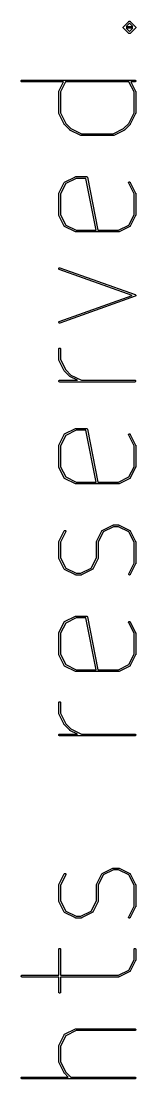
# Model space of a CAD drawing. Extents: x -0.1 to 56.4, y -14.9 to 17.1.
# Drawn here: x 15.43 to 15.559, y 3.632 to 4.825 of the extents above; entities that cross this region are included whole.
import ezdxf

# ---------------------------------------------------------------- set-up
doc = ezdxf.new("R2010")
doc.units = 0
doc.header["$MEASUREMENT"] = 0
doc.layers.add('BLACK', color=7, linetype='CONTINUOUS')

msp = doc.modelspace()

# ---------------------------------------------------------------- linework, layer by layer
at = {"layer": 'Black'}
for p, q in [((15.5446, 4.81911), (15.5507, 4.82516)), ((15.5514, 4.82304), (15.5478, 4.8194)), ((15.5507, 4.82516), (15.5508, 4.82521)), ((15.5508, 4.82527), (15.5509, 4.82531)), ((15.5508, 4.82521), (15.5508, 4.82527)), ((15.5509, 4.82531), (15.551, 4.82536)), ((15.551, 4.82536), (15.5511, 4.82538)), ((15.5511, 4.82542), (15.5512, 4.82543)), ((15.5511, 4.82538), (15.5511, 4.82542)), ((15.5512, 4.82543), (15.5513, 4.82545)), ((15.5513, 4.82545), (15.5514, 4.82544)), ((15.5514, 4.82544), (15.5515, 4.82545)), ((15.555, 4.8194), (15.5514, 4.82304)), ((15.5515, 4.82545), (15.5516, 4.82543)), ((15.5516, 4.82543), (15.5517, 4.82542)), ((15.5517, 4.82542), (15.5517, 4.82538)), ((15.5517, 4.82538), (15.5518, 4.82536)), ((15.5518, 4.82536), (15.5519, 4.82531)), ((15.5519, 4.82531), (15.552, 4.82527)), ((15.552, 4.82527), (15.552, 4.82521)), ((15.552, 4.82521), (15.5521, 4.82516)), ((15.5521, 4.82516), (15.5582, 4.81911)), ((15.5444, 4.81883), (15.5445, 4.81887)), ((15.5444, 4.81874), (15.5444, 4.81883)), ((15.5444, 4.81866), (15.5444, 4.81874)), ((15.5444, 4.81862), (15.5444, 4.81866)), ((15.5444, 4.81858), (15.5444, 4.81862)), ((15.5444, 4.81853), (15.5444, 4.81858)), ((15.5444, 4.81849), (15.5444, 4.81853)), ((15.5444, 4.8184), (15.5444, 4.81849)), ((15.5444, 4.81832), (15.5444, 4.8184)), ((15.5444, 4.81828), (15.5444, 4.81832)), ((15.5444, 4.81823), (15.5444, 4.81828)), ((15.5444, 4.81819), (15.5444, 4.81823)), ((15.5444, 4.81815), (15.5444, 4.81819)), ((15.5444, 4.81807), (15.5444, 4.81815)), ((15.5444, 4.81798), (15.5444, 4.81807)), ((15.5445, 4.81794), (15.5444, 4.81798)), ((15.5445, 4.81898), (15.5446, 4.81904)), ((15.5445, 4.81894), (15.5445, 4.81898)), ((15.5445, 4.8189), (15.5445, 4.81894)), ((15.5445, 4.81887), (15.5445, 4.8189)), ((15.5445, 4.8179), (15.5445, 4.81794)), ((15.5445, 4.81787), (15.5445, 4.8179)), ((15.5445, 4.81783), (15.5445, 4.81787)), ((15.5446, 4.81777), (15.5445, 4.81783)), ((15.5446, 4.81904), (15.5446, 4.81911)), ((15.5446, 4.8177), (15.5446, 4.81777)), ((15.5507, 4.81165), (15.5446, 4.8177)), ((15.5478, 4.8194), (15.555, 4.8194)), ((15.5478, 4.8174), (15.5514, 4.81377)), ((15.555, 4.8174), (15.5478, 4.8174)), ((15.5508, 4.8116), (15.5507, 4.81165)), ((15.5508, 4.81154), (15.5508, 4.8116)), ((15.5509, 4.8115), (15.5508, 4.81154)), ((15.551, 4.81145), (15.5509, 4.8115)), ((15.5511, 4.81143), (15.551, 4.81145)), ((15.5511, 4.81139), (15.5511, 4.81143)), ((15.5512, 4.81138), (15.5511, 4.81139)), ((15.5513, 4.81136), (15.5512, 4.81138)), ((15.5514, 4.81137), (15.5513, 4.81136)), ((15.5514, 4.81377), (15.555, 4.8174)), ((15.5515, 4.81136), (15.5514, 4.81137)), ((15.5516, 4.81138), (15.5515, 4.81136)), ((15.5517, 4.81139), (15.5516, 4.81138)), ((15.5518, 4.81145), (15.5517, 4.81143)), ((15.5517, 4.81143), (15.5517, 4.81139)), ((15.5519, 4.8115), (15.5518, 4.81145)), ((15.552, 4.81154), (15.5519, 4.8115)), ((15.5521, 4.81165), (15.552, 4.8116)), ((15.552, 4.8116), (15.552, 4.81154)), ((15.5582, 4.8177), (15.5521, 4.81165)), ((15.5582, 4.81911), (15.5582, 4.81904)), ((15.5582, 4.81904), (15.5583, 4.81898)), ((15.5583, 4.81783), (15.5582, 4.81777)), ((15.5582, 4.81777), (15.5582, 4.8177)), ((15.5583, 4.81898), (15.5583, 4.81894)), ((15.5583, 4.81894), (15.5583, 4.8189)), ((15.5583, 4.8189), (15.5583, 4.81886)), ((15.5583, 4.81886), (15.5584, 4.81883)), ((15.5584, 4.81798), (15.5583, 4.81795)), ((15.5583, 4.81795), (15.5583, 4.8179)), ((15.5583, 4.8179), (15.5583, 4.81787)), ((15.5583, 4.81787), (15.5583, 4.81783)), ((15.5584, 4.81883), (15.5584, 4.81874)), ((15.5584, 4.81874), (15.5584, 4.81866)), ((15.5584, 4.81866), (15.5584, 4.81862)), ((15.5584, 4.81862), (15.5584, 4.81858)), ((15.5584, 4.81858), (15.5584, 4.81853)), ((15.5584, 4.81853), (15.5584, 4.81849)), ((15.5584, 4.81849), (15.5584, 4.8184)), ((15.5584, 4.8184), (15.5584, 4.81832)), ((15.5584, 4.81832), (15.5584, 4.81828)), ((15.5584, 4.81828), (15.5584, 4.81823)), ((15.5584, 4.81823), (15.5584, 4.81819)), ((15.5584, 4.81819), (15.5584, 4.81815)), ((15.5584, 4.81815), (15.5584, 4.81807)), ((15.5584, 4.81807), (15.5584, 4.81798)), ((15.4295, 4.7581), (15.4296, 4.75843)), ((15.4295, 4.75775), (15.4295, 4.7581)), ((15.4296, 4.75743), (15.4295, 4.75775)), ((15.4296, 4.75843), (15.4298, 4.75869)), ((15.4298, 4.75716), (15.4296, 4.75743)), ((15.4298, 4.75869), (15.4301, 4.75887)), ((15.4301, 4.75699), (15.4298, 4.75716)), ((15.4301, 4.75887), (15.4305, 4.75893)), ((15.4305, 4.75693), (15.4301, 4.75699)), ((15.4305, 4.75893), (15.5575, 4.75893)), ((15.4772, 4.75693), (15.4305, 4.75693)), ((15.4719, 4.74628), (15.4772, 4.75693)), ((15.4795, 4.75693), (15.4738, 4.7456)), ((15.5508, 4.75693), (15.4795, 4.75693)), ((15.5565, 4.7456), (15.5508, 4.75693)), ((15.5575, 4.75693), (15.553, 4.75693)), ((15.553, 4.75693), (15.5583, 4.74628)), ((15.5575, 4.75893), (15.5578, 4.75887)), ((15.5578, 4.75699), (15.5575, 4.75693)), ((15.5578, 4.75887), (15.5581, 4.75869)), ((15.5581, 4.75716), (15.5578, 4.75699)), ((15.5581, 4.75869), (15.5583, 4.75843)), ((15.5583, 4.75743), (15.5581, 4.75716)), ((15.5583, 4.75843), (15.5584, 4.7581)), ((15.5584, 4.75775), (15.5583, 4.75743)), ((15.5584, 4.7581), (15.5584, 4.75775)), ((15.4718, 4.74618), (15.4719, 4.74623)), ((15.4718, 4.74606), (15.4718, 4.74618)), ((15.4718, 4.74595), (15.4718, 4.74606)), ((15.4718, 4.74589), (15.4718, 4.74595)), ((15.4718, 4.74583), (15.4718, 4.74589)), ((15.4718, 4.72164), (15.4718, 4.74583)), ((15.4719, 4.74623), (15.4719, 4.74628)), ((15.4738, 4.7456), (15.4738, 4.72188)), ((15.5565, 4.72188), (15.5565, 4.7456)), ((15.5583, 4.74628), (15.5584, 4.74623)), ((15.5584, 4.74623), (15.5584, 4.74618)), ((15.5584, 4.74618), (15.5584, 4.74606)), ((15.5584, 4.74606), (15.5584, 4.74595)), ((15.5584, 4.74595), (15.5584, 4.74589)), ((15.5584, 4.74589), (15.5585, 4.74583)), ((15.5585, 4.74583), (15.5585, 4.72164)), ((15.4718, 4.72159), (15.4718, 4.72164)), ((15.4718, 4.72153), (15.4718, 4.72159)), ((15.4718, 4.72142), (15.4718, 4.72153)), ((15.4718, 4.7213), (15.4718, 4.72142)), ((15.4719, 4.72125), (15.4718, 4.7213)), ((15.4719, 4.7212), (15.4719, 4.72125)), ((15.4779, 4.7091), (15.4719, 4.7212)), ((15.4738, 4.72188), (15.4797, 4.71014)), ((15.5506, 4.71014), (15.5565, 4.72188)), ((15.5583, 4.72119), (15.5523, 4.7091)), ((15.5584, 4.72125), (15.5583, 4.72119)), ((15.5585, 4.72164), (15.5584, 4.72159)), ((15.5584, 4.72159), (15.5584, 4.72153)), ((15.5584, 4.72153), (15.5584, 4.72141)), ((15.5584, 4.72141), (15.5584, 4.7213)), ((15.5584, 4.7213), (15.5584, 4.72125)), ((15.478, 4.70897), (15.4779, 4.7091)), ((15.4781, 4.70884), (15.478, 4.70897)), ((15.4842, 4.70279), (15.4781, 4.70884)), ((15.4797, 4.71014), (15.4855, 4.70432)), ((15.4843, 4.7027), (15.4842, 4.70279)), ((15.4844, 4.70261), (15.4843, 4.7027)), ((15.4965, 4.69656), (15.4844, 4.70261)), ((15.4855, 4.70432), (15.4972, 4.69845)), ((15.533, 4.69845), (15.5448, 4.70432)), ((15.5458, 4.70259), (15.5337, 4.69656)), ((15.5448, 4.70432), (15.5506, 4.71014)), ((15.5459, 4.70269), (15.5458, 4.70261)), ((15.5458, 4.70261), (15.5458, 4.7026)), ((15.5458, 4.7026), (15.5458, 4.70259)), ((15.5458, 4.70259), (15.5458, 4.70259)), ((15.5461, 4.70279), (15.5459, 4.70269)), ((15.5521, 4.70884), (15.5461, 4.70279)), ((15.5522, 4.70897), (15.5521, 4.70884)), ((15.5523, 4.7091), (15.5522, 4.70897)), ((15.4966, 4.69654), (15.4965, 4.69656)), ((15.4966, 4.69651), (15.4966, 4.69654)), ((15.4967, 4.69649), (15.4966, 4.69651)), ((15.4969, 4.69646), (15.4967, 4.69649)), ((15.497, 4.69645), (15.4969, 4.69646)), ((15.4969, 4.69646), (15.4969, 4.69646)), ((15.5333, 4.69645), (15.497, 4.69645)), ((15.4972, 4.69845), (15.533, 4.69845)), ((15.5334, 4.69646), (15.5333, 4.69646)), ((15.5333, 4.69646), (15.5333, 4.69645)), ((15.5335, 4.69649), (15.5334, 4.69646)), ((15.5336, 4.69651), (15.5335, 4.69649)), ((15.5337, 4.69654), (15.5336, 4.69651)), ((15.5337, 4.69656), (15.5337, 4.69654)), ((15.4719, 4.63138), (15.4779, 4.64347)), ((15.4796, 4.64228), (15.4738, 4.63069)), ((15.4779, 4.64347), (15.478, 4.64359)), ((15.478, 4.64359), (15.4781, 4.64371)), ((15.4781, 4.64375), (15.4783, 4.64383)), ((15.4781, 4.64373), (15.4781, 4.64375)), ((15.4781, 4.64371), (15.4781, 4.64373)), ((15.4783, 4.64383), (15.4784, 4.64392)), ((15.4784, 4.64392), (15.4905, 4.64997)), ((15.4912, 4.64807), (15.4796, 4.64228)), ((15.4905, 4.64998), (15.4906, 4.65001)), ((15.4905, 4.64997), (15.4905, 4.64998)), ((15.4906, 4.65001), (15.4907, 4.65003)), ((15.4907, 4.65003), (15.4908, 4.65007)), ((15.4908, 4.65007), (15.4909, 4.65006)), ((15.4909, 4.65006), (15.4909, 4.65007)), ((15.4909, 4.65007), (15.503, 4.65007)), ((15.5022, 4.64807), (15.4912, 4.64807)), ((15.5139, 4.5896), (15.5022, 4.64807)), ((15.503, 4.65007), (15.503, 4.65007)), ((15.503, 4.65007), (15.5032, 4.65004)), ((15.5032, 4.65004), (15.5033, 4.65002)), ((15.5033, 4.65002), (15.5034, 4.65001)), ((15.5034, 4.65001), (15.5034, 4.65001)), ((15.5034, 4.65001), (15.5035, 4.64993)), ((15.5035, 4.64993), (15.5036, 4.64985)), ((15.5036, 4.64985), (15.5037, 4.64984)), ((15.5037, 4.64984), (15.5037, 4.64984)), ((15.5037, 4.64984), (15.5038, 4.64973)), ((15.5038, 4.64973), (15.5039, 4.64959)), ((15.5039, 4.64959), (15.5039, 4.64958)), ((15.5039, 4.64958), (15.5039, 4.64957)), ((15.5039, 4.64957), (15.5039, 4.64944)), ((15.5039, 4.64944), (15.504, 4.64927)), ((15.504, 4.64927), (15.5159, 4.5896)), ((15.5504, 4.64326), (15.5506, 4.64358)), ((15.5504, 4.64291), (15.5504, 4.64326)), ((15.5505, 4.64258), (15.5504, 4.64291)), ((15.5565, 4.63069), (15.5505, 4.64258)), ((15.5506, 4.64358), (15.5508, 4.64383)), ((15.5508, 4.64383), (15.5511, 4.64398)), ((15.5511, 4.64398), (15.5515, 4.64402)), ((15.5515, 4.64402), (15.5518, 4.64394)), ((15.5518, 4.64394), (15.5521, 4.64375)), ((15.5521, 4.64375), (15.5523, 4.64347)), ((15.5523, 4.64347), (15.5583, 4.63138)), ((15.4718, 4.63127), (15.4719, 4.63132)), ((15.4718, 4.63115), (15.4718, 4.63127)), ((15.4718, 4.63104), (15.4718, 4.63115)), ((15.4718, 4.63098), (15.4718, 4.63104)), ((15.4718, 4.63093), (15.4718, 4.63098)), ((15.4718, 4.60674), (15.4718, 4.63093)), ((15.4719, 4.63132), (15.4719, 4.63138)), ((15.4738, 4.63069), (15.4738, 4.60697)), ((15.5565, 4.60697), (15.5565, 4.63069)), ((15.5583, 4.63138), (15.5584, 4.63132)), ((15.5584, 4.63132), (15.5584, 4.63127)), ((15.5584, 4.63127), (15.5584, 4.63116)), ((15.5584, 4.63116), (15.5584, 4.63104)), ((15.5584, 4.63104), (15.5584, 4.63098)), ((15.5584, 4.63098), (15.5585, 4.63093)), ((15.5585, 4.63093), (15.5585, 4.60674)), ((15.4718, 4.60668), (15.4718, 4.60674)), ((15.4718, 4.60662), (15.4718, 4.60668)), ((15.4718, 4.60651), (15.4718, 4.60662)), ((15.4718, 4.6064), (15.4718, 4.60651)), ((15.4738, 4.60697), (15.4796, 4.59539)), ((15.5507, 4.59539), (15.5565, 4.60697)), ((15.5585, 4.60674), (15.5584, 4.60668)), ((15.5584, 4.60668), (15.5584, 4.60662)), ((15.5584, 4.60662), (15.5584, 4.60651)), ((15.5584, 4.60651), (15.5584, 4.6064)), ((15.4719, 4.60634), (15.4718, 4.6064)), ((15.4719, 4.60629), (15.4719, 4.60634)), ((15.4779, 4.5942), (15.4719, 4.60629)), ((15.4796, 4.59539), (15.4912, 4.5896)), ((15.5391, 4.5896), (15.5507, 4.59539)), ((15.5583, 4.60629), (15.5523, 4.5942)), ((15.5584, 4.60635), (15.5583, 4.60629)), ((15.5584, 4.6064), (15.5584, 4.60635)), ((15.478, 4.59408), (15.4779, 4.5942)), ((15.4781, 4.59396), (15.478, 4.59408)), ((15.4781, 4.59394), (15.4781, 4.59396)), ((15.4781, 4.59392), (15.4781, 4.59394)), ((15.4783, 4.59383), (15.4781, 4.59392)), ((15.4784, 4.59375), (15.4783, 4.59383)), ((15.4905, 4.5877), (15.4784, 4.59375)), ((15.4905, 4.58768), (15.4905, 4.5877)), ((15.4906, 4.58765), (15.4905, 4.58768)), ((15.4907, 4.58763), (15.4906, 4.58765)), ((15.4908, 4.5876), (15.4907, 4.58763)), ((15.4909, 4.5876), (15.4908, 4.5876)), ((15.4909, 4.58759), (15.4909, 4.5876)), ((15.5151, 4.58759), (15.4909, 4.58759)), ((15.4912, 4.5896), (15.5139, 4.5896)), ((15.5393, 4.58759), (15.5151, 4.58759)), ((15.5159, 4.5896), (15.5391, 4.5896)), ((15.5394, 4.5876), (15.5393, 4.58759)), ((15.5395, 4.58763), (15.5394, 4.5876)), ((15.5394, 4.5876), (15.5394, 4.5876)), ((15.5397, 4.58765), (15.5395, 4.58763)), ((15.5398, 4.5877), (15.5397, 4.58768)), ((15.5397, 4.58768), (15.5397, 4.58765)), ((15.5519, 4.59375), (15.5398, 4.5877)), ((15.552, 4.59383), (15.5519, 4.59375)), ((15.5521, 4.59392), (15.552, 4.59383)), ((15.5522, 4.59408), (15.5521, 4.59396)), ((15.5521, 4.59396), (15.5521, 4.59394)), ((15.5521, 4.59394), (15.5521, 4.59392)), ((15.5523, 4.5942), (15.5522, 4.59408)), ((15.4719, 4.54676), (15.4721, 4.54702)), ((15.4721, 4.54702), (15.4724, 4.5472)), ((15.4724, 4.5472), (15.4728, 4.54726)), ((15.4728, 4.54726), (15.4731, 4.5472)), ((15.4731, 4.5472), (15.5578, 4.51697)), ((15.4718, 4.54643), (15.4719, 4.54676)), ((15.4718, 4.54608), (15.4718, 4.54643)), ((15.4719, 4.54576), (15.4718, 4.54608)), ((15.4721, 4.54549), (15.4719, 4.54576)), ((15.4724, 4.54532), (15.4721, 4.54549)), ((15.5545, 4.51602), (15.4724, 4.54532)), ((15.4724, 4.48673), (15.5545, 4.51602)), ((15.5578, 4.51508), (15.4731, 4.48484)), ((15.5578, 4.51697), (15.5578, 4.51696)), ((15.5578, 4.51696), (15.5578, 4.51696)), ((15.5578, 4.51696), (15.5579, 4.51688)), ((15.5579, 4.51516), (15.5578, 4.51509)), ((15.5578, 4.51509), (15.5578, 4.51509)), ((15.5578, 4.51509), (15.5578, 4.51508)), ((15.5579, 4.51688), (15.5581, 4.51679)), ((15.5581, 4.51525), (15.5579, 4.51516)), ((15.5581, 4.51679), (15.5581, 4.51679)), ((15.5581, 4.51679), (15.5581, 4.51679)), ((15.5581, 4.51679), (15.5582, 4.51666)), ((15.5582, 4.51539), (15.5581, 4.51526)), ((15.5581, 4.51526), (15.5581, 4.51526)), ((15.5581, 4.51526), (15.5581, 4.51525)), ((15.5582, 4.51666), (15.5583, 4.51653)), ((15.5583, 4.51552), (15.5582, 4.51539)), ((15.5583, 4.51653), (15.5583, 4.51652)), ((15.5583, 4.51652), (15.5583, 4.51652)), ((15.5583, 4.51652), (15.5584, 4.51635)), ((15.5584, 4.5157), (15.5583, 4.51553)), ((15.5583, 4.51553), (15.5583, 4.51552)), ((15.5583, 4.51552), (15.5583, 4.51552)), ((15.5584, 4.51635), (15.5584, 4.5162)), ((15.5584, 4.5162), (15.5584, 4.5162)), ((15.5584, 4.5162), (15.5584, 4.51619)), ((15.5584, 4.51619), (15.5584, 4.51602)), ((15.5584, 4.51602), (15.5584, 4.51586)), ((15.5584, 4.51586), (15.5584, 4.51585)), ((15.5584, 4.51585), (15.5584, 4.51584)), ((15.5584, 4.51584), (15.5584, 4.5157)), ((15.4718, 4.48597), (15.4719, 4.48629)), ((15.4718, 4.48562), (15.4718, 4.48597)), ((15.4719, 4.48529), (15.4718, 4.48562)), ((15.4719, 4.48629), (15.4721, 4.48656)), ((15.4721, 4.48502), (15.4719, 4.48529)), ((15.4721, 4.48656), (15.4724, 4.48673)), ((15.4724, 4.48485), (15.4721, 4.48502)), ((15.4728, 4.48479), (15.4724, 4.48485)), ((15.4731, 4.48484), (15.4728, 4.48479)), ((15.4718, 4.45589), (15.472, 4.45619)), ((15.4718, 4.45555), (15.4718, 4.45589)), ((15.4718, 4.44345), (15.4718, 4.45555)), ((15.472, 4.45619), (15.4723, 4.45641)), ((15.4723, 4.45641), (15.4726, 4.45653)), ((15.4726, 4.45653), (15.473, 4.45653)), ((15.473, 4.45653), (15.4733, 4.45641)), ((15.4733, 4.45641), (15.4736, 4.45619)), ((15.4736, 4.45619), (15.4737, 4.45589)), ((15.4737, 4.45589), (15.4738, 4.45555)), ((15.4738, 4.45555), (15.4738, 4.44369)), ((15.4718, 4.4434), (15.4718, 4.44345)), ((15.4718, 4.44334), (15.4718, 4.4434)), ((15.4718, 4.44323), (15.4718, 4.44334)), ((15.4718, 4.44311), (15.4718, 4.44323)), ((15.4719, 4.44306), (15.4718, 4.44311)), ((15.4719, 4.44301), (15.4719, 4.44306)), ((15.4779, 4.43091), (15.4719, 4.44301)), ((15.4738, 4.44369), (15.4797, 4.43195)), ((15.478, 4.43077), (15.4779, 4.43091)), ((15.4781, 4.43065), (15.478, 4.43077)), ((15.4842, 4.4246), (15.4781, 4.43065)), ((15.4797, 4.43195), (15.4855, 4.42613)), ((15.4718, 4.41944), (15.4719, 4.41976)), ((15.4718, 4.41909), (15.4718, 4.41944)), ((15.4719, 4.41876), (15.4718, 4.41909)), ((15.4719, 4.41976), (15.4721, 4.42003)), ((15.4721, 4.4185), (15.4719, 4.41876)), ((15.4721, 4.42003), (15.4724, 4.4202)), ((15.4724, 4.41832), (15.4721, 4.4185)), ((15.4724, 4.4202), (15.4728, 4.42026)), ((15.4728, 4.41826), (15.4724, 4.41832)), ((15.4728, 4.42026), (15.4927, 4.42026)), ((15.5575, 4.41826), (15.4728, 4.41826)), ((15.4843, 4.42451), (15.4842, 4.4246)), ((15.4844, 4.42442), (15.4843, 4.42451)), ((15.4927, 4.42026), (15.4844, 4.42442)), ((15.4855, 4.42613), (15.4972, 4.42026)), ((15.4972, 4.42026), (15.5575, 4.42026)), ((15.5575, 4.42026), (15.5578, 4.4202)), ((15.5578, 4.41832), (15.5575, 4.41826)), ((15.5578, 4.4202), (15.5581, 4.42003)), ((15.5581, 4.4185), (15.5578, 4.41832)), ((15.5581, 4.42003), (15.5583, 4.41976)), ((15.5583, 4.41876), (15.5581, 4.4185)), ((15.5583, 4.41976), (15.5584, 4.41944)), ((15.5584, 4.41909), (15.5583, 4.41876)), ((15.5584, 4.41944), (15.5584, 4.41909)), ((15.4719, 4.34714), (15.4779, 4.35923)), ((15.4796, 4.35804), (15.4738, 4.34646)), ((15.4779, 4.35923), (15.478, 4.35935)), ((15.478, 4.35935), (15.4781, 4.35947)), ((15.4781, 4.35951), (15.4783, 4.35959)), ((15.4781, 4.35949), (15.4781, 4.35951)), ((15.4781, 4.35947), (15.4781, 4.35949)), ((15.4783, 4.35959), (15.4784, 4.35968)), ((15.4784, 4.35968), (15.4905, 4.36573)), ((15.4912, 4.36383), (15.4796, 4.35804)), ((15.4905, 4.36575), (15.4906, 4.36577)), ((15.4905, 4.36573), (15.4905, 4.36575)), ((15.4906, 4.36577), (15.4907, 4.36579)), ((15.4907, 4.36579), (15.4908, 4.36583)), ((15.4908, 4.36583), (15.4909, 4.36582)), ((15.4909, 4.36582), (15.4909, 4.36583)), ((15.4909, 4.36583), (15.503, 4.36583)), ((15.5022, 4.36383), (15.4912, 4.36383)), ((15.5139, 4.30536), (15.5022, 4.36383)), ((15.503, 4.36583), (15.503, 4.36583)), ((15.503, 4.36583), (15.5032, 4.3658)), ((15.5032, 4.3658), (15.5033, 4.36578)), ((15.5033, 4.36578), (15.5034, 4.36578)), ((15.5034, 4.36578), (15.5034, 4.36577)), ((15.5034, 4.36577), (15.5035, 4.36569)), ((15.5035, 4.36569), (15.5036, 4.36562)), ((15.5036, 4.36562), (15.5037, 4.36561)), ((15.5037, 4.36561), (15.5037, 4.3656)), ((15.5037, 4.3656), (15.5038, 4.36549)), ((15.5038, 4.36549), (15.5039, 4.36535)), ((15.5039, 4.36535), (15.5039, 4.36534)), ((15.5039, 4.36534), (15.5039, 4.36533)), ((15.5039, 4.36533), (15.5039, 4.3652)), ((15.5039, 4.3652), (15.504, 4.36503)), ((15.504, 4.36503), (15.5159, 4.30536)), ((15.5504, 4.35902), (15.5506, 4.35934)), ((15.5504, 4.35867), (15.5504, 4.35902)), ((15.5505, 4.35834), (15.5504, 4.35867)), ((15.5565, 4.34645), (15.5505, 4.35834)), ((15.5506, 4.35934), (15.5508, 4.35959)), ((15.5508, 4.35959), (15.5511, 4.35975)), ((15.5511, 4.35975), (15.5515, 4.35978)), ((15.5515, 4.35978), (15.5518, 4.3597)), ((15.5518, 4.3597), (15.5521, 4.35951)), ((15.5521, 4.35951), (15.5523, 4.35923)), ((15.5523, 4.35923), (15.5583, 4.34714)), ((15.4718, 4.34703), (15.4719, 4.34708)), ((15.4718, 4.34692), (15.4718, 4.34703)), ((15.4718, 4.3468), (15.4718, 4.34692)), ((15.4718, 4.34675), (15.4718, 4.3468)), ((15.4718, 4.34669), (15.4718, 4.34675)), ((15.4718, 4.3225), (15.4718, 4.34669)), ((15.4719, 4.34708), (15.4719, 4.34714)), ((15.4738, 4.34646), (15.4738, 4.32273)), ((15.5565, 4.32274), (15.5565, 4.34645)), ((15.5583, 4.34714), (15.5584, 4.34708)), ((15.5584, 4.34708), (15.5584, 4.34703)), ((15.5584, 4.34703), (15.5584, 4.34692)), ((15.5584, 4.34692), (15.5584, 4.34681)), ((15.5584, 4.34681), (15.5584, 4.34675)), ((15.5584, 4.34675), (15.5585, 4.34669)), ((15.5585, 4.34669), (15.5585, 4.3225)), ((15.4718, 4.32245), (15.4718, 4.3225)), ((15.4718, 4.32239), (15.4718, 4.32245)), ((15.4718, 4.32227), (15.4718, 4.32239)), ((15.4718, 4.32216), (15.4718, 4.32227)), ((15.4719, 4.32211), (15.4718, 4.32216)), ((15.4719, 4.32205), (15.4719, 4.32211)), ((15.4779, 4.30996), (15.4719, 4.32205)), ((15.4738, 4.32273), (15.4796, 4.31115)), ((15.5507, 4.31115), (15.5565, 4.32274)), ((15.5583, 4.32205), (15.5523, 4.30996)), ((15.5584, 4.32211), (15.5583, 4.32205)), ((15.5585, 4.3225), (15.5584, 4.32245)), ((15.5584, 4.32245), (15.5584, 4.32238)), ((15.5584, 4.32238), (15.5584, 4.32227)), ((15.5584, 4.32227), (15.5584, 4.32216)), ((15.5584, 4.32216), (15.5584, 4.32211)), ((15.478, 4.30984), (15.4779, 4.30996)), ((15.4781, 4.30972), (15.478, 4.30984)), ((15.4781, 4.3097), (15.4781, 4.30972)), ((15.4781, 4.30968), (15.4781, 4.3097)), ((15.4783, 4.3096), (15.4781, 4.30968)), ((15.4784, 4.30951), (15.4783, 4.3096)), ((15.4905, 4.30346), (15.4784, 4.30951)), ((15.4796, 4.31115), (15.4912, 4.30536)), ((15.5391, 4.30536), (15.5507, 4.31115)), ((15.5519, 4.30951), (15.5398, 4.30346)), ((15.552, 4.30959), (15.5519, 4.30951)), ((15.5521, 4.30968), (15.552, 4.30959)), ((15.5522, 4.30984), (15.5521, 4.30972)), ((15.5521, 4.30972), (15.5521, 4.3097)), ((15.5521, 4.3097), (15.5521, 4.30968)), ((15.5523, 4.30996), (15.5522, 4.30984)), ((15.4905, 4.30344), (15.4905, 4.30346)), ((15.4906, 4.30342), (15.4905, 4.30344)), ((15.4907, 4.3034), (15.4906, 4.30342)), ((15.4908, 4.30336), (15.4907, 4.3034)), ((15.4909, 4.30337), (15.4908, 4.30336)), ((15.4909, 4.30336), (15.4909, 4.30337)), ((15.5151, 4.30336), (15.4909, 4.30336)), ((15.4912, 4.30536), (15.5139, 4.30536)), ((15.5393, 4.30336), (15.5151, 4.30336)), ((15.5159, 4.30536), (15.5391, 4.30536)), ((15.5394, 4.30337), (15.5393, 4.30336)), ((15.5395, 4.3034), (15.5394, 4.30336)), ((15.5394, 4.30336), (15.5394, 4.30337)), ((15.5397, 4.30342), (15.5395, 4.3034)), ((15.5398, 4.30346), (15.5397, 4.30345)), ((15.5397, 4.30345), (15.5397, 4.30342)), ((15.4719, 4.23828), (15.4779, 4.25038)), ((15.4797, 4.24948), (15.4738, 4.2376)), ((15.4779, 4.25038), (15.4781, 4.25065)), ((15.4781, 4.25065), (15.4784, 4.25084)), ((15.4784, 4.25084), (15.4788, 4.25093)), ((15.4788, 4.25093), (15.4791, 4.25089)), ((15.4791, 4.25089), (15.4794, 4.25073)), ((15.4794, 4.25073), (15.4797, 4.25048)), ((15.4797, 4.25048), (15.4798, 4.25016)), ((15.4798, 4.24981), (15.4797, 4.24948)), ((15.4798, 4.25016), (15.4798, 4.24981)), ((15.5142, 4.23828), (15.5203, 4.25038)), ((15.5219, 4.24918), (15.5161, 4.2376)), ((15.5203, 4.25038), (15.5204, 4.25049)), ((15.5204, 4.25062), (15.5205, 4.25063)), ((15.5204, 4.25049), (15.5204, 4.25062)), ((15.5205, 4.25065), (15.5206, 4.25074)), ((15.5205, 4.25063), (15.5205, 4.25065)), ((15.5206, 4.25074), (15.5207, 4.25082)), ((15.5207, 4.25082), (15.5328, 4.25687)), ((15.5335, 4.25498), (15.5219, 4.24918)), ((15.5328, 4.25687), (15.5329, 4.25689)), ((15.5329, 4.25692), (15.533, 4.25694)), ((15.5329, 4.25689), (15.5329, 4.25692)), ((15.533, 4.25694), (15.5331, 4.25697)), ((15.5331, 4.25697), (15.5332, 4.25697)), ((15.5332, 4.25697), (15.5333, 4.25698)), ((15.5333, 4.25698), (15.5393, 4.25698)), ((15.5391, 4.25498), (15.5335, 4.25498)), ((15.5507, 4.24918), (15.5391, 4.25498)), ((15.5393, 4.25698), (15.5394, 4.25697)), ((15.5394, 4.25697), (15.5394, 4.25697)), ((15.5394, 4.25697), (15.5395, 4.25694)), ((15.5395, 4.25694), (15.5397, 4.25692)), ((15.5397, 4.25692), (15.5397, 4.25689)), ((15.5397, 4.25689), (15.5398, 4.25687)), ((15.5398, 4.25687), (15.5519, 4.25082)), ((15.5565, 4.2376), (15.5507, 4.24918)), ((15.5519, 4.25082), (15.552, 4.25074)), ((15.552, 4.25074), (15.5521, 4.25065)), ((15.5521, 4.25065), (15.5521, 4.25063)), ((15.5521, 4.25063), (15.5521, 4.25062)), ((15.5521, 4.25062), (15.5522, 4.25049)), ((15.5522, 4.25049), (15.5523, 4.25038)), ((15.5523, 4.25038), (15.5583, 4.23828)), ((15.4718, 4.23818), (15.4719, 4.23823)), ((15.4718, 4.23806), (15.4718, 4.23818)), ((15.4718, 4.23795), (15.4718, 4.23806)), ((15.4718, 4.23789), (15.4718, 4.23795)), ((15.4718, 4.23783), (15.4718, 4.23789)), ((15.4718, 4.21969), (15.4718, 4.23783)), ((15.4719, 4.23823), (15.4719, 4.23828)), ((15.4738, 4.2376), (15.4738, 4.21992)), ((15.5141, 4.23795), (15.5142, 4.23806)), ((15.5141, 4.23789), (15.5141, 4.23795)), ((15.5141, 4.23783), (15.5141, 4.23789)), ((15.5141, 4.21992), (15.5141, 4.23783)), ((15.5142, 4.23823), (15.5142, 4.23828)), ((15.5142, 4.23818), (15.5142, 4.23823)), ((15.5142, 4.23806), (15.5142, 4.23818)), ((15.5161, 4.2376), (15.5161, 4.21969)), ((15.5565, 4.21388), (15.5565, 4.2376)), ((15.5583, 4.23828), (15.5584, 4.23823)), ((15.5584, 4.23823), (15.5584, 4.23818)), ((15.5584, 4.23818), (15.5584, 4.23806)), ((15.5584, 4.23806), (15.5584, 4.23795)), ((15.5584, 4.23795), (15.5584, 4.23789)), ((15.5584, 4.23789), (15.5585, 4.23783)), ((15.5585, 4.23783), (15.5585, 4.21364)), ((15.4718, 4.21964), (15.4718, 4.21969)), ((15.4718, 4.21958), (15.4718, 4.21964)), ((15.4718, 4.21946), (15.4718, 4.21958)), ((15.4718, 4.21935), (15.4718, 4.21946)), ((15.4719, 4.2193), (15.4718, 4.21935)), ((15.4719, 4.21924), (15.4719, 4.2193)), ((15.4779, 4.20715), (15.4719, 4.21924)), ((15.4738, 4.21992), (15.4796, 4.20834)), ((15.5083, 4.20834), (15.5141, 4.21992)), ((15.516, 4.21924), (15.51, 4.20715)), ((15.5161, 4.21935), (15.516, 4.2193)), ((15.516, 4.2193), (15.516, 4.21924)), ((15.5161, 4.21969), (15.5161, 4.21964)), ((15.5161, 4.21964), (15.5161, 4.21958)), ((15.5161, 4.21958), (15.5161, 4.21946)), ((15.5161, 4.21946), (15.5161, 4.21935)), ((15.5505, 4.20199), (15.5565, 4.21388)), ((15.5583, 4.2132), (15.5523, 4.2011)), ((15.5584, 4.21325), (15.5583, 4.2132)), ((15.5585, 4.21364), (15.5584, 4.21359)), ((15.5584, 4.21359), (15.5584, 4.21353)), ((15.5584, 4.21353), (15.5584, 4.21341)), ((15.5584, 4.21341), (15.5584, 4.2133)), ((15.5584, 4.2133), (15.5584, 4.21325)), ((15.478, 4.20703), (15.4779, 4.20715)), ((15.4781, 4.20691), (15.478, 4.20703)), ((15.4781, 4.20689), (15.4781, 4.20691)), ((15.4781, 4.20687), (15.4781, 4.20689)), ((15.4783, 4.20679), (15.4781, 4.20687)), ((15.4784, 4.2067), (15.4783, 4.20679)), ((15.4905, 4.20065), (15.4784, 4.2067)), ((15.4796, 4.20834), (15.4912, 4.20255)), ((15.4912, 4.20255), (15.4967, 4.20255)), ((15.4967, 4.20255), (15.5083, 4.20834)), ((15.5095, 4.2067), (15.4974, 4.20065)), ((15.5096, 4.20678), (15.5095, 4.2067)), ((15.5098, 4.20687), (15.5096, 4.20678)), ((15.5099, 4.20703), (15.5098, 4.20691)), ((15.5098, 4.20691), (15.5098, 4.20689)), ((15.5098, 4.20689), (15.5098, 4.20687)), ((15.51, 4.20715), (15.5099, 4.20703)), ((15.5504, 4.20166), (15.5505, 4.20199)), ((15.5504, 4.20131), (15.5504, 4.20166)), ((15.5506, 4.201), (15.5504, 4.20131)), ((15.5508, 4.20074), (15.5506, 4.201)), ((15.5511, 4.20059), (15.5508, 4.20074)), ((15.5521, 4.20082), (15.5518, 4.20063)), ((15.5523, 4.2011), (15.5521, 4.20082)), ((15.4905, 4.20064), (15.4905, 4.20065)), ((15.4906, 4.20061), (15.4905, 4.20064)), ((15.4907, 4.20059), (15.4906, 4.20061)), ((15.4908, 4.20055), (15.4907, 4.20059)), ((15.4909, 4.20056), (15.4908, 4.20055)), ((15.4909, 4.20055), (15.4909, 4.20056)), ((15.497, 4.20055), (15.4909, 4.20055)), ((15.4971, 4.20055), (15.497, 4.20056)), ((15.497, 4.20056), (15.497, 4.20055)), ((15.4972, 4.20059), (15.4971, 4.20055)), ((15.4973, 4.20061), (15.4972, 4.20059)), ((15.4974, 4.20064), (15.4973, 4.20061)), ((15.4974, 4.20065), (15.4974, 4.20064)), ((15.5515, 4.20055), (15.5511, 4.20059)), ((15.5518, 4.20063), (15.5515, 4.20055)), ((15.4784, 4.14801), (15.4905, 4.15406)), ((15.4905, 4.15408), (15.4906, 4.15411)), ((15.4905, 4.15406), (15.4905, 4.15408)), ((15.4906, 4.15411), (15.4907, 4.15413)), ((15.4907, 4.15413), (15.4908, 4.15416)), ((15.4908, 4.15416), (15.4909, 4.15416)), ((15.4909, 4.15416), (15.4909, 4.15417)), ((15.4909, 4.15417), (15.503, 4.15417)), ((15.503, 4.15417), (15.503, 4.15417)), ((15.503, 4.15417), (15.5032, 4.15414)), ((15.5032, 4.15414), (15.5033, 4.15411)), ((15.5033, 4.15411), (15.5034, 4.15411)), ((15.5034, 4.15411), (15.5034, 4.15411)), ((15.5034, 4.15411), (15.5035, 4.15402)), ((15.5035, 4.15402), (15.5036, 4.15395)), ((15.5036, 4.15395), (15.5037, 4.15394)), ((15.5037, 4.15394), (15.5037, 4.15393)), ((15.5037, 4.15393), (15.5038, 4.15382)), ((15.5038, 4.15382), (15.5039, 4.15369)), ((15.5039, 4.15369), (15.5039, 4.15367)), ((15.5039, 4.15367), (15.5039, 4.15367)), ((15.5039, 4.15367), (15.5039, 4.15353)), ((15.5039, 4.15353), (15.504, 4.15336)), ((15.504, 4.15336), (15.5159, 4.09369)), ((15.4719, 4.13547), (15.4779, 4.14757)), ((15.4796, 4.14637), (15.4738, 4.13479)), ((15.4779, 4.14757), (15.478, 4.14768)), ((15.478, 4.14768), (15.4781, 4.14781)), ((15.4781, 4.14785), (15.4783, 4.14793)), ((15.4781, 4.14782), (15.4781, 4.14785)), ((15.4781, 4.14781), (15.4781, 4.14782)), ((15.4783, 4.14793), (15.4784, 4.14801)), ((15.4912, 4.15217), (15.4796, 4.14637)), ((15.5022, 4.15217), (15.4912, 4.15217)), ((15.5139, 4.09369), (15.5022, 4.15217)), ((15.5504, 4.14735), (15.5506, 4.14767)), ((15.5504, 4.14701), (15.5504, 4.14735)), ((15.5505, 4.14667), (15.5504, 4.14701)), ((15.5565, 4.13479), (15.5505, 4.14667)), ((15.5506, 4.14767), (15.5508, 4.14792)), ((15.5508, 4.14792), (15.5511, 4.14808)), ((15.5511, 4.14808), (15.5515, 4.14812)), ((15.5515, 4.14812), (15.5518, 4.14804)), ((15.5518, 4.14804), (15.5521, 4.14785)), ((15.5521, 4.14785), (15.5523, 4.14757)), ((15.5523, 4.14757), (15.5583, 4.13547)), ((15.4718, 4.13537), (15.4719, 4.13542)), ((15.4718, 4.13525), (15.4718, 4.13537)), ((15.4718, 4.13514), (15.4718, 4.13525)), ((15.4718, 4.13508), (15.4718, 4.13514)), ((15.4718, 4.13502), (15.4718, 4.13508)), ((15.4718, 4.11083), (15.4718, 4.13502)), ((15.4719, 4.13542), (15.4719, 4.13547)), ((15.4738, 4.13479), (15.4738, 4.11107)), ((15.5565, 4.11107), (15.5565, 4.13479)), ((15.5583, 4.13547), (15.5584, 4.13542)), ((15.5584, 4.13542), (15.5584, 4.13537)), ((15.5584, 4.13537), (15.5584, 4.13525)), ((15.5584, 4.13525), (15.5584, 4.13514)), ((15.5584, 4.13514), (15.5584, 4.13508)), ((15.5584, 4.13508), (15.5585, 4.13502)), ((15.5585, 4.13502), (15.5585, 4.11083)), ((15.4718, 4.11078), (15.4718, 4.11083)), ((15.4718, 4.11072), (15.4718, 4.11078)), ((15.4718, 4.11061), (15.4718, 4.11072)), ((15.4718, 4.11049), (15.4718, 4.11061)), ((15.4719, 4.11044), (15.4718, 4.11049)), ((15.4719, 4.11039), (15.4719, 4.11044)), ((15.4779, 4.09829), (15.4719, 4.11039)), ((15.4738, 4.11107), (15.4796, 4.09948)), ((15.5507, 4.09948), (15.5565, 4.11107)), ((15.5583, 4.11038), (15.5523, 4.09829)), ((15.5584, 4.11044), (15.5583, 4.11038)), ((15.5585, 4.11083), (15.5584, 4.11078)), ((15.5584, 4.11078), (15.5584, 4.11072)), ((15.5584, 4.11072), (15.5584, 4.1106)), ((15.5584, 4.1106), (15.5584, 4.11049)), ((15.5584, 4.11049), (15.5584, 4.11044)), ((15.478, 4.09817), (15.4779, 4.09829)), ((15.4781, 4.09805), (15.478, 4.09817)), ((15.4781, 4.09803), (15.4781, 4.09805)), ((15.4781, 4.09801), (15.4781, 4.09803)), ((15.4783, 4.09793), (15.4781, 4.09801)), ((15.4784, 4.09784), (15.4783, 4.09793)), ((15.4905, 4.09179), (15.4784, 4.09784)), ((15.4796, 4.09948), (15.4912, 4.09369)), ((15.4912, 4.09369), (15.5139, 4.09369)), ((15.5159, 4.09369), (15.5391, 4.09369)), ((15.5391, 4.09369), (15.5507, 4.09948)), ((15.5519, 4.09784), (15.5398, 4.0918)), ((15.552, 4.09793), (15.5519, 4.09784)), ((15.5521, 4.09801), (15.552, 4.09793)), ((15.5522, 4.09818), (15.5521, 4.09805)), ((15.5521, 4.09805), (15.5521, 4.09803)), ((15.5521, 4.09803), (15.5521, 4.09801)), ((15.5523, 4.09829), (15.5522, 4.09818)), ((15.4905, 4.09178), (15.4905, 4.09179)), ((15.4906, 4.09175), (15.4905, 4.09178)), ((15.4907, 4.09173), (15.4906, 4.09175)), ((15.4908, 4.0917), (15.4907, 4.09173)), ((15.4909, 4.0917), (15.4908, 4.0917)), ((15.4909, 4.09169), (15.4909, 4.0917)), ((15.5151, 4.09169), (15.4909, 4.09169)), ((15.5393, 4.09169), (15.5151, 4.09169)), ((15.5394, 4.0917), (15.5393, 4.09169)), ((15.5395, 4.09173), (15.5394, 4.0917)), ((15.5394, 4.0917), (15.5394, 4.0917)), ((15.5397, 4.09175), (15.5395, 4.09173)), ((15.5398, 4.0918), (15.5397, 4.09178)), ((15.5397, 4.09178), (15.5397, 4.09175)), ((15.4718, 4.05675), (15.472, 4.05705)), ((15.4718, 4.0564), (15.4718, 4.05675)), ((15.4718, 4.04431), (15.4718, 4.0564)), ((15.472, 4.05705), (15.4723, 4.05727)), ((15.4723, 4.05727), (15.4726, 4.05739)), ((15.4726, 4.05739), (15.473, 4.05739)), ((15.473, 4.05739), (15.4733, 4.05727)), ((15.4733, 4.05727), (15.4736, 4.05705)), ((15.4736, 4.05705), (15.4737, 4.05675)), ((15.4737, 4.05675), (15.4738, 4.0564)), ((15.4738, 4.0564), (15.4738, 4.04454)), ((15.4718, 4.04425), (15.4718, 4.04431)), ((15.4718, 4.0442), (15.4718, 4.04425)), ((15.4718, 4.04408), (15.4718, 4.0442)), ((15.4718, 4.04397), (15.4718, 4.04408)), ((15.4719, 4.04392), (15.4718, 4.04397)), ((15.4719, 4.04386), (15.4719, 4.04392)), ((15.4779, 4.03177), (15.4719, 4.04386)), ((15.4738, 4.04454), (15.4797, 4.03281)), ((15.478, 4.03163), (15.4779, 4.03177)), ((15.4781, 4.03151), (15.478, 4.03163)), ((15.4842, 4.02546), (15.4781, 4.03151)), ((15.4797, 4.03281), (15.4855, 4.02699)), ((15.4843, 4.02537), (15.4842, 4.02546)), ((15.4844, 4.02527), (15.4843, 4.02537)), ((15.4927, 4.02112), (15.4844, 4.02527)), ((15.4855, 4.02699), (15.4972, 4.02112)), ((15.4718, 4.02029), (15.4719, 4.02062)), ((15.4718, 4.01994), (15.4718, 4.02029)), ((15.4719, 4.01962), (15.4718, 4.01994)), ((15.4719, 4.02062), (15.4721, 4.02088)), ((15.4721, 4.01935), (15.4719, 4.01962)), ((15.4721, 4.02088), (15.4724, 4.02106)), ((15.4724, 4.01918), (15.4721, 4.01935)), ((15.4724, 4.02106), (15.4728, 4.02112)), ((15.4728, 4.01912), (15.4724, 4.01918)), ((15.4728, 4.02112), (15.4927, 4.02112)), ((15.5575, 4.01912), (15.4728, 4.01912)), ((15.4972, 4.02112), (15.5575, 4.02112)), ((15.5575, 4.02112), (15.5578, 4.02106)), ((15.5578, 4.01918), (15.5575, 4.01912)), ((15.5578, 4.02106), (15.5581, 4.02088)), ((15.5581, 4.01935), (15.5578, 4.01918)), ((15.5581, 4.02088), (15.5583, 4.02062)), ((15.5583, 4.01962), (15.5581, 4.01935)), ((15.5583, 4.02062), (15.5584, 4.02029)), ((15.5584, 4.01994), (15.5583, 4.01962)), ((15.5584, 4.02029), (15.5584, 4.01994)), ((15.5207, 3.86377), (15.5328, 3.86982)), ((15.5335, 3.86793), (15.5219, 3.86213)), ((15.5328, 3.86982), (15.5329, 3.86984)), ((15.5329, 3.86987), (15.533, 3.86989)), ((15.5329, 3.86984), (15.5329, 3.86987)), ((15.533, 3.86989), (15.5331, 3.86992)), ((15.5331, 3.86992), (15.5332, 3.86992)), ((15.5332, 3.86992), (15.5333, 3.86993)), ((15.5333, 3.86993), (15.5393, 3.86993)), ((15.5391, 3.86793), (15.5335, 3.86793)), ((15.5507, 3.86213), (15.5391, 3.86793)), ((15.5393, 3.86993), (15.5394, 3.86992)), ((15.5394, 3.86992), (15.5394, 3.86992)), ((15.5394, 3.86992), (15.5395, 3.86989)), ((15.5395, 3.86989), (15.5397, 3.86987)), ((15.5397, 3.86987), (15.5397, 3.86984)), ((15.5397, 3.86984), (15.5398, 3.86982)), ((15.5398, 3.86982), (15.5519, 3.86377)), ((15.4719, 3.85123), (15.4779, 3.86333)), ((15.4797, 3.86243), (15.4738, 3.85055)), ((15.4779, 3.86333), (15.4781, 3.86361)), ((15.4781, 3.86361), (15.4784, 3.8638)), ((15.4784, 3.8638), (15.4788, 3.86388)), ((15.4788, 3.86388), (15.4791, 3.86384)), ((15.4791, 3.86384), (15.4794, 3.86368)), ((15.4794, 3.86368), (15.4797, 3.86343)), ((15.4797, 3.86343), (15.4798, 3.86311)), ((15.4798, 3.86277), (15.4797, 3.86243)), ((15.4798, 3.86311), (15.4798, 3.86277)), ((15.5142, 3.85123), (15.5203, 3.86333)), ((15.5219, 3.86213), (15.5161, 3.85055)), ((15.5203, 3.86333), (15.5204, 3.86344)), ((15.5204, 3.86357), (15.5205, 3.86358)), ((15.5204, 3.86344), (15.5204, 3.86357)), ((15.5205, 3.86361), (15.5206, 3.86369)), ((15.5205, 3.86358), (15.5205, 3.86361)), ((15.5206, 3.86369), (15.5207, 3.86377)), ((15.5565, 3.85055), (15.5507, 3.86213)), ((15.5519, 3.86377), (15.552, 3.86369)), ((15.552, 3.86369), (15.5521, 3.86361)), ((15.5521, 3.86361), (15.5521, 3.86358)), ((15.5521, 3.86358), (15.5521, 3.86357)), ((15.5521, 3.86357), (15.5522, 3.86344)), ((15.5522, 3.86344), (15.5523, 3.86333)), ((15.5523, 3.86333), (15.5583, 3.85123)), ((15.4718, 3.85113), (15.4719, 3.85118)), ((15.4718, 3.85101), (15.4718, 3.85113)), ((15.4718, 3.8509), (15.4718, 3.85101)), ((15.4718, 3.85084), (15.4718, 3.8509)), ((15.4718, 3.85078), (15.4718, 3.85084)), ((15.4718, 3.83264), (15.4718, 3.85078)), ((15.4719, 3.85118), (15.4719, 3.85123)), ((15.4738, 3.85055), (15.4738, 3.83288)), ((15.5141, 3.8509), (15.5142, 3.85101)), ((15.5141, 3.85084), (15.5141, 3.8509)), ((15.5141, 3.85078), (15.5141, 3.85084)), ((15.5141, 3.83288), (15.5141, 3.85078)), ((15.5142, 3.85118), (15.5142, 3.85123)), ((15.5142, 3.85113), (15.5142, 3.85118)), ((15.5142, 3.85101), (15.5142, 3.85113)), ((15.5161, 3.85055), (15.5161, 3.83264)), ((15.5565, 3.82683), (15.5565, 3.85055)), ((15.5583, 3.85123), (15.5584, 3.85118)), ((15.5584, 3.85118), (15.5584, 3.85113)), ((15.5584, 3.85113), (15.5584, 3.85101)), ((15.5584, 3.85101), (15.5584, 3.8509)), ((15.5584, 3.8509), (15.5584, 3.85084)), ((15.5584, 3.85084), (15.5585, 3.85078)), ((15.5585, 3.85078), (15.5585, 3.82659)), ((15.4718, 3.83259), (15.4718, 3.83264)), ((15.4718, 3.83253), (15.4718, 3.83259)), ((15.4718, 3.83242), (15.4718, 3.83253)), ((15.4718, 3.8323), (15.4718, 3.83242)), ((15.4719, 3.83225), (15.4718, 3.8323)), ((15.4719, 3.8322), (15.4719, 3.83225)), ((15.4779, 3.8201), (15.4719, 3.8322)), ((15.4738, 3.83288), (15.4796, 3.82129)), ((15.5083, 3.82129), (15.5141, 3.83288)), ((15.516, 3.8322), (15.51, 3.8201)), ((15.5161, 3.8323), (15.516, 3.83225)), ((15.516, 3.83225), (15.516, 3.8322)), ((15.5161, 3.83264), (15.5161, 3.83259)), ((15.5161, 3.83259), (15.5161, 3.83253)), ((15.5161, 3.83253), (15.5161, 3.83242)), ((15.5161, 3.83242), (15.5161, 3.8323)), ((15.478, 3.81998), (15.4779, 3.8201)), ((15.4781, 3.81986), (15.478, 3.81998)), ((15.4781, 3.81984), (15.4781, 3.81986)), ((15.4781, 3.81982), (15.4781, 3.81984)), ((15.4783, 3.81974), (15.4781, 3.81982)), ((15.4784, 3.81965), (15.4783, 3.81974)), ((15.4905, 3.8136), (15.4784, 3.81965)), ((15.4796, 3.82129), (15.4912, 3.8155)), ((15.4967, 3.8155), (15.5083, 3.82129)), ((15.5095, 3.81965), (15.4974, 3.8136)), ((15.5096, 3.81973), (15.5095, 3.81965)), ((15.5098, 3.81982), (15.5096, 3.81973)), ((15.5099, 3.81999), (15.5098, 3.81986)), ((15.5098, 3.81986), (15.5098, 3.81984)), ((15.5098, 3.81984), (15.5098, 3.81982)), ((15.51, 3.8201), (15.5099, 3.81999)), ((15.5505, 3.81495), (15.5565, 3.82683)), ((15.5583, 3.82615), (15.5523, 3.81405)), ((15.5584, 3.8262), (15.5583, 3.82615)), ((15.5585, 3.82659), (15.5584, 3.82654)), ((15.5584, 3.82654), (15.5584, 3.82648)), ((15.5584, 3.82648), (15.5584, 3.82637)), ((15.5584, 3.82637), (15.5584, 3.82625)), ((15.5584, 3.82625), (15.5584, 3.8262)), ((15.4905, 3.81359), (15.4905, 3.8136)), ((15.4906, 3.81356), (15.4905, 3.81359)), ((15.4907, 3.81354), (15.4906, 3.81356)), ((15.4908, 3.8135), (15.4907, 3.81354)), ((15.4909, 3.81351), (15.4908, 3.8135)), ((15.4909, 3.8135), (15.4909, 3.81351)), ((15.497, 3.8135), (15.4909, 3.8135)), ((15.4912, 3.8155), (15.4967, 3.8155)), ((15.4971, 3.8135), (15.497, 3.81351)), ((15.497, 3.81351), (15.497, 3.8135)), ((15.4972, 3.81354), (15.4971, 3.8135)), ((15.4973, 3.81356), (15.4972, 3.81354)), ((15.4974, 3.81359), (15.4973, 3.81356)), ((15.4974, 3.8136), (15.4974, 3.81359)), ((15.5504, 3.81461), (15.5505, 3.81495)), ((15.5504, 3.81427), (15.5504, 3.81461)), ((15.5506, 3.81395), (15.5504, 3.81427)), ((15.5508, 3.8137), (15.5506, 3.81395)), ((15.5511, 3.81354), (15.5508, 3.8137)), ((15.5515, 3.8135), (15.5511, 3.81354)), ((15.5518, 3.81358), (15.5515, 3.8135)), ((15.5521, 3.81377), (15.5518, 3.81358)), ((15.5523, 3.81405), (15.5521, 3.81377)), ((15.4718, 3.77856), (15.472, 3.77886)), ((15.4718, 3.77821), (15.4718, 3.77856)), ((15.4718, 3.74898), (15.4718, 3.77821)), ((15.472, 3.77886), (15.4723, 3.77908)), ((15.4723, 3.77908), (15.4726, 3.7792)), ((15.4726, 3.7792), (15.473, 3.7792)), ((15.473, 3.7792), (15.4733, 3.77908)), ((15.4733, 3.77908), (15.4736, 3.77886)), ((15.4736, 3.77886), (15.4737, 3.77856)), ((15.4737, 3.77856), (15.4738, 3.77821)), ((15.4738, 3.77821), (15.4738, 3.74898)), ((15.5565, 3.77856), (15.5567, 3.77886)), ((15.5565, 3.77821), (15.5565, 3.77856)), ((15.5565, 3.76636), (15.5565, 3.77821)), ((15.5567, 3.77886), (15.557, 3.77908)), ((15.557, 3.77908), (15.5573, 3.7792)), ((15.5573, 3.7792), (15.5576, 3.7792)), ((15.5576, 3.7792), (15.558, 3.77908)), ((15.558, 3.77908), (15.5582, 3.77886)), ((15.5582, 3.77886), (15.5584, 3.77856)), ((15.5584, 3.77856), (15.5585, 3.77821)), ((15.5585, 3.77821), (15.5585, 3.76612)), ((15.5507, 3.75477), (15.5565, 3.76636)), ((15.5583, 3.76567), (15.5523, 3.75358)), ((15.5584, 3.76573), (15.5583, 3.76567)), ((15.5585, 3.76612), (15.5584, 3.76606)), ((15.5584, 3.76606), (15.5584, 3.766)), ((15.5584, 3.766), (15.5584, 3.76589)), ((15.5584, 3.76589), (15.5584, 3.76578)), ((15.5584, 3.76578), (15.5584, 3.76573)), ((15.4295, 3.74815), (15.4296, 3.74848)), ((15.4295, 3.7478), (15.4295, 3.74815)), ((15.4296, 3.74748), (15.4295, 3.7478)), ((15.4296, 3.74848), (15.4298, 3.74874)), ((15.4298, 3.74721), (15.4296, 3.74748)), ((15.4298, 3.74874), (15.4301, 3.74892)), ((15.4301, 3.74892), (15.4305, 3.74898)), ((15.4305, 3.74898), (15.4718, 3.74898)), ((15.4738, 3.74898), (15.5391, 3.74898)), ((15.5391, 3.74898), (15.5507, 3.75477)), ((15.5519, 3.75313), (15.5398, 3.74708)), ((15.552, 3.75321), (15.5519, 3.75313)), ((15.5521, 3.7533), (15.552, 3.75321)), ((15.5522, 3.75346), (15.5521, 3.75334)), ((15.5521, 3.75334), (15.5521, 3.75332)), ((15.5521, 3.75332), (15.5521, 3.7533)), ((15.5523, 3.75358), (15.5522, 3.75346)), ((15.4301, 3.74704), (15.4298, 3.74721)), ((15.4305, 3.74698), (15.4301, 3.74704)), ((15.4718, 3.74698), (15.4305, 3.74698)), ((15.4718, 3.72983), (15.4718, 3.74698)), ((15.5393, 3.74698), (15.4738, 3.74698)), ((15.4738, 3.74698), (15.4738, 3.72983)), ((15.5394, 3.74699), (15.5393, 3.74698)), ((15.5395, 3.74702), (15.5394, 3.74698)), ((15.5394, 3.74698), (15.5394, 3.74699)), ((15.5397, 3.74704), (15.5395, 3.74702)), ((15.5398, 3.74708), (15.5397, 3.74707)), ((15.5397, 3.74707), (15.5397, 3.74704)), ((15.4718, 3.72949), (15.4718, 3.72983)), ((15.472, 3.72919), (15.4718, 3.72949)), ((15.4723, 3.72897), (15.472, 3.72919)), ((15.4726, 3.72885), (15.4723, 3.72897)), ((15.473, 3.72885), (15.4726, 3.72885)), ((15.4733, 3.72897), (15.473, 3.72885)), ((15.4736, 3.72919), (15.4733, 3.72897)), ((15.4737, 3.72949), (15.4736, 3.72919)), ((15.4738, 3.72983), (15.4737, 3.72949)), ((15.4784, 3.68235), (15.4905, 3.68839)), ((15.4905, 3.68841), (15.4906, 3.68844)), ((15.4905, 3.68839), (15.4905, 3.68841)), ((15.4906, 3.68844), (15.4907, 3.68846)), ((15.4907, 3.68846), (15.4908, 3.68849)), ((15.4908, 3.68849), (15.4909, 3.68849)), ((15.4909, 3.68849), (15.4909, 3.6885)), ((15.4909, 3.6885), (15.5575, 3.6885)), ((15.5575, 3.6885), (15.5578, 3.68844)), ((15.5578, 3.68844), (15.5581, 3.68827)), ((15.5581, 3.68827), (15.5583, 3.688)), ((15.5583, 3.688), (15.5584, 3.68767)), ((15.5584, 3.68767), (15.5584, 3.68733)), ((15.4719, 3.6698), (15.4779, 3.6819)), ((15.4796, 3.68071), (15.4738, 3.66912)), ((15.4779, 3.6819), (15.478, 3.68202)), ((15.478, 3.68202), (15.4781, 3.68214)), ((15.4781, 3.68218), (15.4783, 3.68226)), ((15.4781, 3.68216), (15.4781, 3.68218)), ((15.4781, 3.68214), (15.4781, 3.68216)), ((15.4783, 3.68226), (15.4784, 3.68235)), ((15.4912, 3.6865), (15.4796, 3.68071)), ((15.5575, 3.6865), (15.4912, 3.6865)), ((15.5578, 3.68656), (15.5575, 3.6865)), ((15.5581, 3.68673), (15.5578, 3.68656)), ((15.5583, 3.687), (15.5581, 3.68673)), ((15.5584, 3.68733), (15.5583, 3.687)), ((15.4718, 3.6697), (15.4719, 3.66975)), ((15.4718, 3.66958), (15.4718, 3.6697)), ((15.4718, 3.66947), (15.4718, 3.66958)), ((15.4718, 3.66941), (15.4718, 3.66947)), ((15.4718, 3.66936), (15.4718, 3.66941)), ((15.4718, 3.65121), (15.4718, 3.66936)), ((15.4719, 3.66975), (15.4719, 3.6698)), ((15.4738, 3.66912), (15.4738, 3.65145)), ((15.4718, 3.65116), (15.4718, 3.65121)), ((15.4718, 3.6511), (15.4718, 3.65116)), ((15.4718, 3.65099), (15.4718, 3.6511)), ((15.4718, 3.65087), (15.4718, 3.65099)), ((15.4719, 3.65082), (15.4718, 3.65087)), ((15.4719, 3.65077), (15.4719, 3.65082)), ((15.4779, 3.63867), (15.4719, 3.65077)), ((15.4738, 3.65145), (15.4797, 3.63971)), ((15.4295, 3.63324), (15.4296, 3.63357)), ((15.4295, 3.6329), (15.4295, 3.63324)), ((15.4296, 3.63257), (15.4295, 3.6329)), ((15.4296, 3.63357), (15.4298, 3.63384)), ((15.4298, 3.6323), (15.4296, 3.63257)), ((15.4298, 3.63384), (15.4301, 3.63401)), ((15.4301, 3.63213), (15.4298, 3.6323)), ((15.4301, 3.63401), (15.4305, 3.63407)), ((15.4305, 3.63207), (15.4301, 3.63213)), ((15.4305, 3.63407), (15.4825, 3.63407)), ((15.5575, 3.63207), (15.4305, 3.63207)), ((15.478, 3.63854), (15.4779, 3.63867)), ((15.4781, 3.63841), (15.478, 3.63854)), ((15.4825, 3.63407), (15.4781, 3.63841)), ((15.4797, 3.63971), (15.4853, 3.63407)), ((15.4853, 3.63407), (15.5575, 3.63407)), ((15.5575, 3.63407), (15.5578, 3.63401)), ((15.5578, 3.63213), (15.5575, 3.63207)), ((15.5578, 3.63401), (15.5581, 3.63384)), ((15.5581, 3.6323), (15.5578, 3.63213)), ((15.5581, 3.63384), (15.5583, 3.63357)), ((15.5583, 3.63257), (15.5581, 3.6323)), ((15.5583, 3.63357), (15.5584, 3.63324)), ((15.5584, 3.6329), (15.5583, 3.63257)), ((15.5584, 3.63324), (15.5584, 3.6329))]:
    msp.add_line(p, q, dxfattribs=at)

doc.saveas('drawing.dxf')
